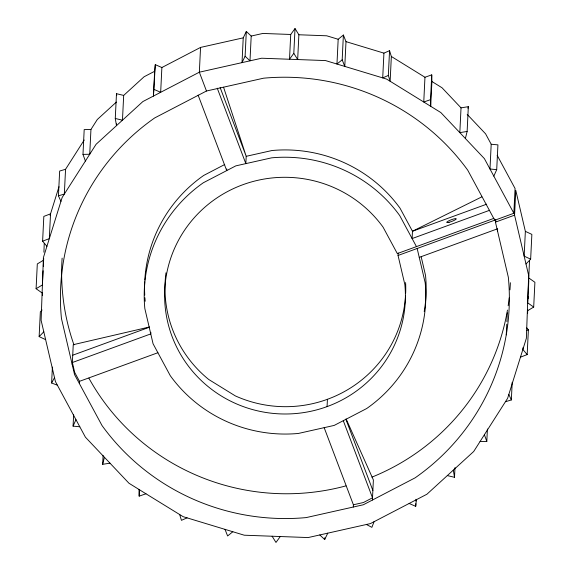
<?xml version="1.0" encoding="UTF-8"?>
<svg xmlns="http://www.w3.org/2000/svg" width="571" height="571" viewBox="0 0 571 571"><rect width="100%" height="100%" fill="white"/><g stroke="black" fill="none" stroke-linecap="round" stroke-linejoin="round"><path stroke-width="0.86" d="M42.333 295.557L42.432 292.909M43.325 266.35L43.689 258.385M43.917 252.196L44.238 243.367M527.59 313.45L527.718 309.917M528.132 298.433L528.196 296.67M528.589 286.064L528.782 280.718M527.376 310.845L533.692 307.07L527.668 302.83L529.524 260.376M42.118 292.952L36.094 288.719L37.308 263.93L43.624 260.155M46.922 246.308L42.618 241.183L43.824 216.402L50.533 213.847L49.32 238.628L43.41 257.55L41.119 320.345L55.444 381.606L85.407 437.172L128.96 483.237L145.955 493.779L183.141 516.676L244.26 535.205L308.14 537.561L370.443 523.586L426.915 494.229L473.702 451.49L507.626 398.287L526.376 338.239L528.667 275.443L514.571 215.16L515.784 190.379L525.363 231.355L524.149 256.136L530.652 259.177L525.984 263.98M45.637 339.645L39.135 336.605L40.348 311.823L42.097 310.017M43.103 270.775L42.411 284.936L36.094 288.719M42.618 241.183L49.32 238.628L60.94 201.356L58.435 195.817L59.655 171.043L65.558 169.287L84.215 140.023M57.364 385.189L51.611 383.005L52.396 367.074M65.558 169.287L64.33 194.061L62.16 197.502L60.94 201.356M72.26 364.769L73.245 344.691L149.395 327.005M85.393 161.058L82.981 154.391L84.194 129.61L90.946 129.467L97.298 119.51L116.384 102.073M79.797 426.773L73.074 426.13L73.638 414.625M90.946 129.467L89.733 154.249L82.981 154.391M79.39 383.576L79.497 381.328L74.68 372.385L72.374 362.521L150.765 333.914L150.844 332.293M116.577 123.878L116.491 125.649L115.271 118.475L116.484 93.694L123.679 95.414L144.085 76.771L154.655 71.282L155.291 64.666L161.879 67.528L200.557 47.414L243.232 37.843L246.315 31.462L251.204 36.052L249.991 60.833L245.102 56.236L246.315 31.462M109.967 463.145L102.666 464.33L103.094 455.48M123.679 95.414L122.465 120.196L115.271 118.475M154.655 71.282L153.442 96.064L155.291 64.666M161.879 67.528L160.665 92.302L154.084 89.447M200.557 47.414L199.343 72.196L206.474 91.01L263.581 78.191A224.482 220.649 2.8 0 1 467.756 170.222L494.743 220.256L513.857 213.276L515.063 188.501L497.141 155.262M226.801 168.973L226.723 170.593L198.123 95.143M243.232 37.843L242.018 62.624L245.102 56.236M295.021 28.55L290.725 34.467L289.511 59.241L293.808 53.324L295.021 28.55L298.876 34.767L297.669 59.548L293.808 53.324M338.175 39.263L336.969 64.038L342.179 59.819L343.385 35.038L338.175 39.263L326.733 35.802L298.876 34.767M327.069 406.609L327.426 399.293M343.385 35.038L345.997 41.633L344.784 66.407L342.179 59.819M319.796 534.948L324.685 539.538L324.778 537.768M353.285 507.027L353.392 504.778L324.164 427.665M389.558 50.676L388.344 75.443L390.143 81.246L391.349 56.479L389.558 50.676L383.926 53.132L382.713 77.899L386.646 79.105L440.826 112.544L484.379 158.61L513.857 213.276M372.406 500.046L373.384 479.968L346.183 419.064M494.015 218.315L397.33 253.588L383.084 227.165A120.402 118.347 2.8 0 0 185.846 228.357A120.402 118.347 2.8 0 0 254.752 410.149A120.402 118.347 2.8 0 0 404.86 284.601L398.044 255.465L398.165 253.032M424.96 77.256L423.761 102.009L430.534 99.647L431.747 74.865L424.96 77.256L391.349 56.479M431.747 74.865L431.904 81.503L430.691 106.285L430.534 99.647M409.122 503.472L415.709 506.334L415.838 503.679M415.966 501.024L416.052 499.254M461.033 107.862L459.826 132.636L467.128 131.444L468.334 106.67L461.033 107.862L442.033 87.77L431.904 81.503M447.321 475.586L454.516 477.306L454.994 467.57M491.196 144.235L489.989 169.009L496.713 169.644L497.926 144.87L491.196 144.235L485.586 133.835L467.206 114.393M206.474 91.01L154.712 117.919A224.482 220.649 2.8 0 0 61.44 318.468L74.565 374.633L102.031 425.559A224.482 220.649 2.8 0 0 306.206 517.59L363.313 504.778L415.074 477.863A224.482 220.649 2.8 0 0 508.347 277.313L495.45 222.14L495.564 219.885L398.044 255.465M480.054 441.533L486.806 441.39L487.413 428.999M497.527 231.012L497.634 228.764L419.242 257.371M506.249 334.877L506.77 324.257M506.898 321.601L507.333 312.744M505.442 401.713L511.345 399.957L512.208 382.256M522.957 347.703L522.872 349.473L527.176 354.598L520.466 357.153M530.652 259.177L531.865 234.395L525.363 231.355M527.176 354.598L528.382 329.817L526.769 327.897M533.692 307.07L534.906 282.281L528.882 278.048M145.955 493.779L139.174 496.142L139.495 489.947M415.709 506.334L416.345 499.718M102.666 464.33L104.4 457.264M465.386 138.517L467.128 131.444M467.949 108.24L468.334 106.67M50.048 215.381L58.991 186.746M374.076 521.694L371.871 527.347L366.432 524.485M73.074 426.13L75.964 419.664M493.822 176.118L496.713 169.644M324.685 539.538L327.768 533.157M51.611 383.005L54.509 377.667M280.275 536.533L275.979 542.45L272.124 536.233M39.135 336.605L43.803 331.808M232.825 531.737L227.615 535.962L225.003 529.367M224.746 164.498L203.704 175.44A140.809 138.41 2.8 0 0 144.798 280.033M481.817 196.874L412.469 231.248L412.112 238.564L489.675 210.264M388.344 75.443L382.713 77.899L325.534 60.576L261.646 58.221L199.343 72.196L142.871 101.559L96.085 144.292L64.33 194.061L58.435 195.817M187.074 517.868L181.442 520.324L179.651 514.521M526.897 330.388L528.382 329.817M72.731 355.205L149.452 327.212M486.699 204.168L412.469 231.248L400.064 208.244A140.809 138.41 2.8 0 0 271.996 150.523L246.201 156.311L245.844 163.62L217.244 88.17M495.45 222.14L514.571 215.16M79.497 381.328L157.896 352.721M251.204 36.052L262.853 33.446L290.725 34.467M353.392 504.778L363.42 502.523L372.513 497.798L343.285 420.691M345.997 41.633L383.926 53.132M416.452 246.608L399.707 215.56A140.809 138.41 2.8 0 0 271.639 157.832L235.816 165.868L203.34 182.749A140.809 138.41 2.8 0 0 144.834 308.554L153.071 343.778L170.301 375.725A140.809 138.41 2.8 0 0 298.369 433.453L334.192 425.416L366.668 408.536A140.809 138.41 2.8 0 0 425.174 282.731L417.165 248.492M508.84 394.418L511.345 399.957M220.113 87.491L246.201 156.311L223.561 87.213M345.84 419.178L372.87 490.489M484.394 434.724L486.806 441.39M495.564 219.885L495.942 221.505M421.184 256.822L425.531 275.422A140.809 138.41 2.8 0 1 424.21 311.53M453.295 470.126L454.516 477.306M116.484 93.694L116.755 95.286M139.017 489.497L139.174 496.142M509.204 297.834A224.482 220.649 2.8 0 1 508.161 305.742M507.462 310.089A224.482 220.649 2.8 0 1 371.928 477.142M345.947 485.878A224.482 220.649 2.8 0 1 88.89 378.166M73.959 344.87A224.482 220.649 2.8 0 1 62.125 258.142M510.381 282.724A224.482 220.649 2.8 0 1 509.96 289.854M145.191 301.238A140.809 138.41 2.8 0 1 144.898 297.748M144.741 295.107A140.809 138.41 2.8 0 1 144.706 281.81M405.524 295.878A120.402 118.347 2.8 0 1 235.331 395.903L208.693 379.458A120.402 118.347 2.8 0 1 165.975 272.838M405.603 282.559A120.402 118.347 2.8 0 1 405.667 293.216M449.063 222.29A5.103 0.864 -20.8 0 0 456.272 218.857A5.103 0.864 -20.8 0 0 449.141 220.663A5.103 0.864 -20.8 0 0 449.063 222.29"/></g></svg>
